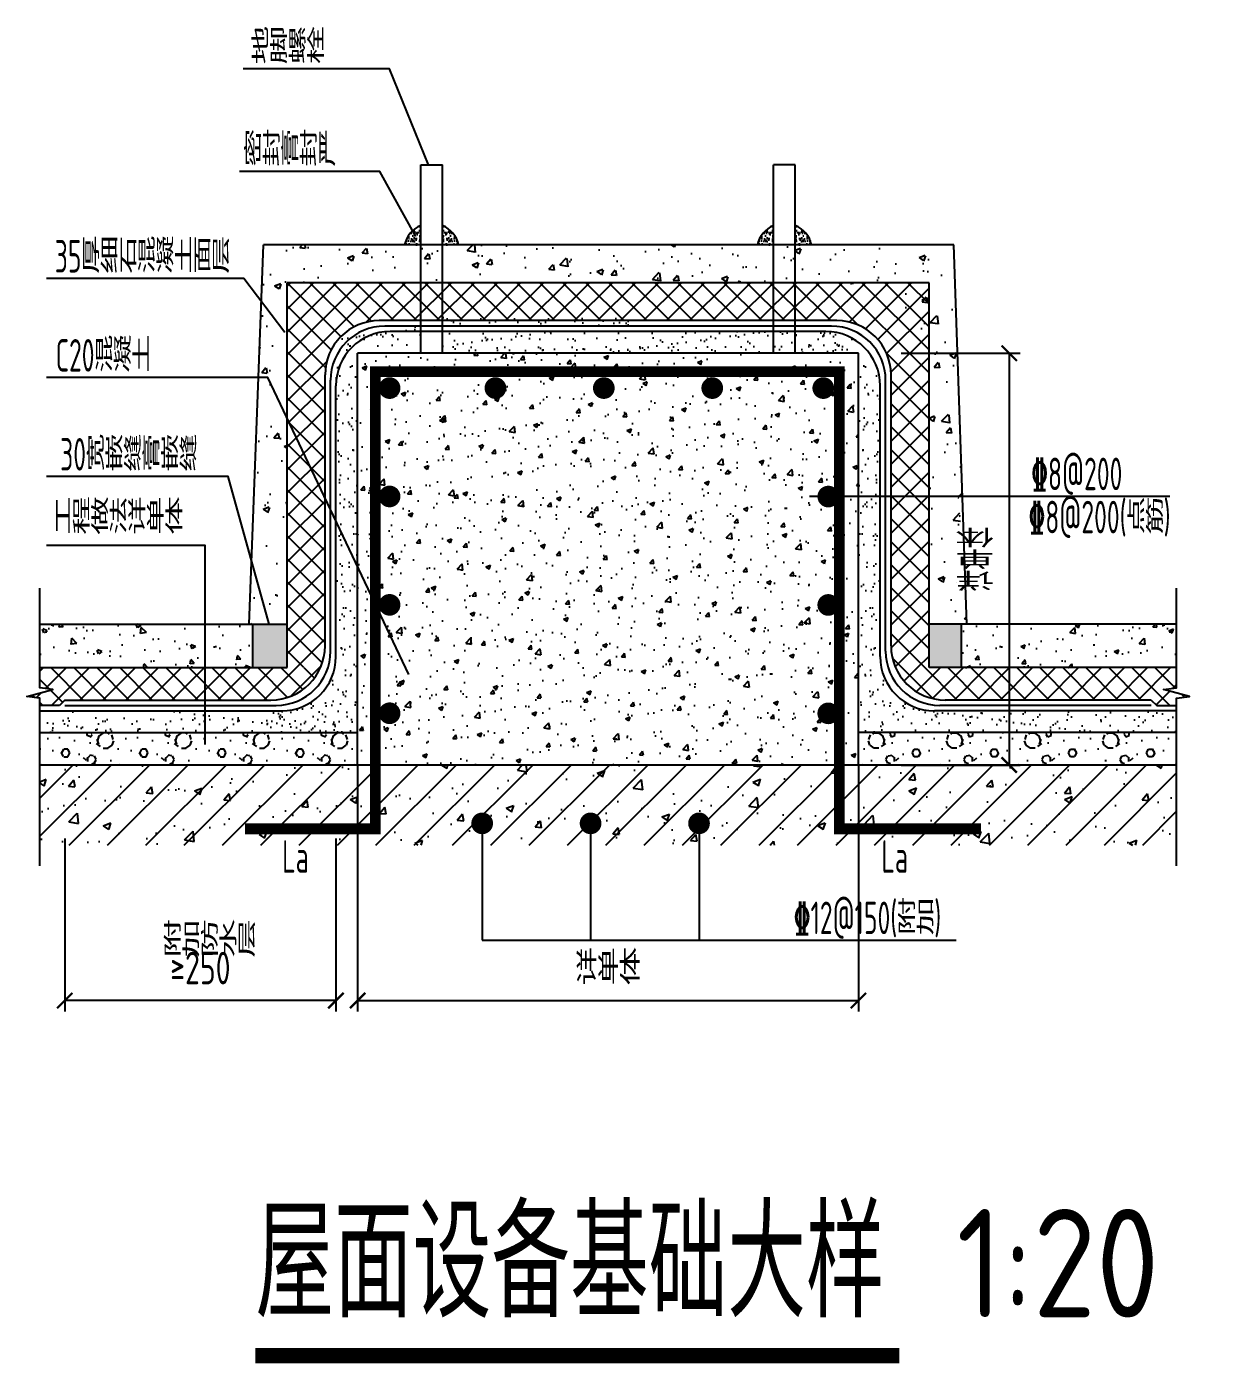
# Model space of a CAD drawing. Extents: x -40548 to 155442, y 5688 to 67136.
# Drawn here: x 132235 to 133335, y 14520 to 15753 of the extents above; entities that cross this region are included whole.
import ezdxf
from ezdxf.enums import TextEntityAlignment as Align

# ---------------------------------------------------------------- set-up
doc = ezdxf.new("R2010")
doc.units = 0
doc.header["$LTSCALE"] = 1000
doc.layers.get('DEFPOINTS').update_dxf_attribs({"color": 200})
for name, color, linetype in [('A-HATCH-1', 252, 'Continuous'), ('A-TEXT', 61, 'Continuous'), ('AD-SIGN', 195, 'Continuous'), ('AE-FNSH', 11, 'Continuous'), ('AE-PATN-MATE', 8, 'Continuous'), ('AE-SUFC', 3, 'Continuous'), ('AS-WALL', 40, 'Continuous'), ('C-SHET-SHET', 7, 'Continuous'), ('DIM_SYMB', 3, 'Continuous'), ('PUB_DIM', 3, 'Continuous'), ('S_PLAN_REIN', 1, 'Continuous')]:
    doc.layers.add(name, color=color, linetype=linetype)
doc.styles.get("Standard").update_dxf_attribs({"font": 'gbenor.shx', "bigfont": 'gbcbig.shx'})
doc.styles.add('TH-STYLE3', font='@TSSDENG', dxfattribs={"width": 0.7, "bigfont": '@TSSDCHN'})
doc.dimstyles.new('TH-DIM10', dxfattribs={"dimscale": 10, "dimtxt": 3, "dimasz": 2, "dimexe": 1, "dimexo": 0, "dimgap": 1.5, "dimtad": 1, "dimdec": 0, "dimdsep": 46, "dimtxsty": 'TH-STYLE3', "dimblk1": 'ARCHTICK', "dimblk2": 'ARCHTICK', "dimsah": 1, "dimcen": -1, "dimclrd": 256, "dimclre": 256, "dimclrt": 256, "dimazin": 0, "dimtfac": 1, "dimtdec": 0, "dimtix": 1, "dimtmove": 2, "dimatfit": 0, "dimldrblk": 'ARCHTICK', "dimfxl": 0, "dimtolj": 1, "dimtzin": 0, "dimlwd": -1, "dimlwe": -1, "dimarcsym": 0})
pattern_1 = [(45, (-627168.32, -702445.913), (-10.60660172, 10.60660172), []), (135, (-627168.32, -702445.913), (-10.60660172, -10.60660172), [])]

# ---------------------------------------------------------------- blocks, each defined once
blk = doc.blocks.new('_ArchTick')
at = {"color": 0, "linetype": 'ByBlock', "const_width": 0.1}
blk.add_lwpolyline([(-0.354, -0.354), (0.354, 0.354)], dxfattribs=at)
blk = doc.blocks.new('*D45')
at = {"layer": 'DEFPOINTS', "color": 0}
for p in [(132270.1, 15003.9), (132520.1, 15003.9), (132270.1, 14854.3)]:
    blk.add_point(p, dxfattribs=at)
at = {"layer": 'PUB_DIM'}
for p, q in [((132270.1, 15003.9), (132270.1, 14844.3)), ((132520.1, 15003.9), (132520.1, 14844.3)), ((132520.1, 14854.3), (132270.1, 14854.3))]:
    blk.add_line(p, q, dxfattribs=at)
at = {"layer": 'PUB_DIM', "xscale": 20, "yscale": 20, "zscale": 20, "rotation": 180}
blk.add_blockref('_ArchTick', (132270.1, 14854.3), dxfattribs=at)
at = {"layer": 'PUB_DIM', "xscale": 20, "yscale": 20, "zscale": 20}
blk.add_blockref('_ArchTick', (132520.1, 14854.3), dxfattribs=at)
at = {"layer": 'PUB_DIM', "insert": (132395.1, 14884.3), "char_height": 30, "attachment_point": 5, "style": 'TH-STYLE3'}
blk.add_mtext('\\A1;≥250', dxfattribs=at)
blk = doc.blocks.new('*D46')
at = {"layer": 'DEFPOINTS', "color": 0}
for p in [(133041.5, 15451.6), (133041.5, 15071.6), (133141.1, 15071.6)]:
    blk.add_point(p, dxfattribs=at)
at = {"layer": 'PUB_DIM'}
for p, q in [((133041.5, 15451.6), (133151.1, 15451.6)), ((133141.1, 15451.6), (133141.1, 15071.6)), ((133041.5, 15071.6), (133151.1, 15071.6))]:
    blk.add_line(p, q, dxfattribs=at)
at = {"layer": 'PUB_DIM', "xscale": 20, "yscale": 20, "zscale": 20}
for p, rotation in [((133141.1, 15451.6), 90), ((133141.1, 15071.6), 270)]:
    blk.add_blockref('_ArchTick', p, dxfattribs=dict(at, rotation=rotation))
at = {"layer": 'PUB_DIM', "insert": (133111.1, 15261.6), "char_height": 30, "attachment_point": 5, "rotation": 90, "style": 'TH-STYLE3'}
blk.add_mtext('\\A1;详单体', dxfattribs=at)
blk = doc.blocks.new('*D47')
at = {"layer": 'DEFPOINTS', "color": 0}
for p in [(132540.1, 15071.6), (133002.1, 15071.6), (133002.1, 14854.3)]:
    blk.add_point(p, dxfattribs=at)
at = {"layer": 'PUB_DIM'}
for p, q in [((132540.1, 15071.6), (132540.1, 14844.3)), ((133002.1, 15071.6), (133002.1, 14844.3)), ((132540.1, 14854.3), (133002.1, 14854.3))]:
    blk.add_line(p, q, dxfattribs=at)
at = {"layer": 'PUB_DIM', "xscale": 20, "yscale": 20, "zscale": 20, "rotation": 180}
blk.add_blockref('_ArchTick', (132540.1, 14854.3), dxfattribs=at)
at = {"layer": 'PUB_DIM', "xscale": 20, "yscale": 20, "zscale": 20}
blk.add_blockref('_ArchTick', (133002.1, 14854.3), dxfattribs=at)
at = {"layer": 'PUB_DIM', "insert": (132771.1, 14884.3), "char_height": 30, "attachment_point": 5, "style": 'TH-STYLE3'}
blk.add_mtext('\\A1;详单体', dxfattribs=at)
blk = doc.blocks.new('A$C05980357')
at = {"layer": 'A-TEXT'}
for p, q in [((-334.1, -433.8), (-334.1, -541.5)), ((-234.1, -433.8), (-234.1, -541.5)), ((-134.1, -433.8), (-134.1, -541.5)), ((-334.1, -541.5), (103.2, -541.5))]:
    blk.add_line(p, q, dxfattribs=at)
at = {"layer": 'A-TEXT', "style": 'TH-STYLE3', "width": 0.6}
blk.add_text('\x8412@150(附加)', height=30, dxfattribs=at).set_placement((21.3, -536), align=Align.CENTER)

msp = doc.modelspace()

# ---------------------------------------------------------------- hatches: boundary and pattern name
at = {"layer": 'A-HATCH-1'}
h = msp.add_hatch(dxfattribs=at)
h.set_pattern_fill('钢筋混凝土', color=256, scale=10, style=0)
h.set_pattern_definition([(45, (-26129.717, -84539.597), (-17.6776695, 17.6776695), []), (50, (-26129.72, -84539.6), (71.726018, -6.275213), [7.5, -82.5]), (355, (-26129.72, -84539.6), (-13.875133, 75.219213), [6, -66]), (100.4514, (-26123.74, -84540.12), (57.850938, 68.943954), [6.37402, -70.11421]), (46.1842, (-26129.72, -84519.6), (106.724105, -16.5519), [11.25, -123.75]), (96.6356, (-26120.82, -84520.98), (93.46627, 97.411787), [9.56103, -105.1713]), (351.1842, (-26129.72, -84519.6), (93.466195, 97.41186), [9, -99]), (21, (-26119.72, -84524.6), (59.690705, -40.261889), [7.5, -82.5]), (326, (-26119.72, -84524.6), (24.331533, 72.515005), [6, -66]), (71.4514, (-26114.74, -84527.95), (84.022263, 32.25305), [6.37402, -70.11421]), (37.5, (-26129.717, -84539.597), (1.2159855, 33.2893854), [0, -65.2, 0, -67, 0, -66.25]), (7.5, (-26129.717, -84539.597), (26.306954, 39.441171), [0, -38.2, 0, -63.7, 0, -25.25]), (327.5, (-26152.017, -84539.597), (53.3822436, -2.255487), [0, -25, 0, -78, 0, -103.5]), (317.5, (-26162.017, -84539.597), (58.318617, 10.010498), [0, -32.5, 0, -51.8, 0, -73.5])])
h.paths.add_polyline_path([(132247, 15071.6), (132247, 14997.7), (133295.4, 14997.7), (133295.4, 15071.6)])
at = {"layer": 'AE-PATN-MATE'}
h = msp.add_hatch(dxfattribs=at)
h.set_pattern_fill('AR-SAND', color=256, scale=5, style=0)
h.set_pattern_definition([(37.5, (-34903.212, -66150.146), (-0.16000313, 4.89413237), [0, -3.8608, 0, -4.318, 0, -4.1275]), (7.5, (-34903.212, -66150.146), (4.49523283, 7.168251), [0, -2.0828, 0, -3.4798, 0, -1.3335]), (327.5, (-34906.3363, -66150.146), (7.9099237, 0.01437185), [0, -1.27, 0, -4.572, 0, -5.969]), (317.5, (-34906.336, -66150.146), (7.63556452, 2.22929323), [0, -0.635, 0, -2.9972, 0, -3.429])])
h.paths.add_polyline_path([(132598.3, 15569.5, 0.241694), (132583.3, 15551.6), (132598.3, 15551.6)])
h = msp.add_hatch(dxfattribs=at)
h.set_pattern_fill('AR-SAND', color=256, scale=5, style=0)
h.set_pattern_definition([(142.5, (300119.8876, -66150.146), (0.16000313, 4.89413237), [0, -3.8608, 0, -4.318, 0, -4.1275]), (172.5, (300119.8876, -66150.146), (-4.49523283, 7.168251), [0, -2.0828, 0, -3.4798, 0, -1.3335]), (212.5, (300123.012, -66150.146), (-7.9099237, 0.01437185), [0, -1.27, 0, -4.572, 0, -5.969]), (222.5, (300123.012, -66150.146), (-7.63556452, 2.22929323), [0, -0.635, 0, -2.9972, 0, -3.429])])
h.paths.add_polyline_path([(132618.3, 15569.5, -0.241694), (132633.3, 15551.6), (132618.3, 15551.6)])
h = msp.add_hatch(dxfattribs=at)
h.set_pattern_fill('AR-SAND', color=256, scale=5, style=0)
h.set_pattern_definition([(37.5, (-34577.7556, -66150.146), (-0.16000313, 4.89413237), [0, -3.8608, 0, -4.318, 0, -4.1275]), (7.5, (-34577.7556, -66150.146), (4.49523283, 7.168251), [0, -2.0828, 0, -3.4798, 0, -1.3335]), (327.5, (-34580.88, -66150.146), (7.9099237, 0.01437185), [0, -1.27, 0, -4.572, 0, -5.969]), (317.5, (-34580.88, -66150.146), (7.63556452, 2.22929323), [0, -0.635, 0, -2.9972, 0, -3.429])])
h.paths.add_polyline_path([(132923.8, 15569.5, 0.241694), (132908.8, 15551.6), (132923.8, 15551.6)])
h = msp.add_hatch(dxfattribs=at)
h.set_pattern_fill('AR-SAND', color=256, scale=5, style=0)
h.set_pattern_definition([(142.5, (300445.344, -66150.146), (0.16000313, 4.89413237), [0, -3.8608, 0, -4.318, 0, -4.1275]), (172.5, (300445.344, -66150.146), (-4.49523283, 7.168251), [0, -2.0828, 0, -3.4798, 0, -1.3335]), (212.5, (300448.4682, -66150.146), (-7.9099237, 0.01437185), [0, -1.27, 0, -4.572, 0, -5.969]), (222.5, (300448.468, -66150.146), (-7.63556452, 2.22929323), [0, -0.635, 0, -2.9972, 0, -3.429])])
h.paths.add_polyline_path([(132943.8, 15569.5, -0.241694), (132958.8, 15551.6), (132943.8, 15551.6)])
h = msp.add_hatch(dxfattribs=at)
h.set_pattern_fill('AR-CONC,_O', color=256, scale=8)
h.set_pattern_definition([(50, (-627168.32, -702445.913), (57.3808146, -5.0201708), [6, -66]), (355, (-627168.32, -702445.913), (-11.1001067, 60.1753707), [4.8, -52.8]), (100.4514, (-627163.54, -702446.33), (46.2807505, 55.1551634), [5.0992152, -56.091369]), (46.1842, (-627168.32, -702429.91), (85.379284, -13.241521), [9, -99]), (96.6356, (-627161.206, -702431.02), (74.7730164, 77.92943), [7.648823, -84.13704]), (351.1842, (-627168.32, -702429.91), (74.7729556, 77.929488), [7.2, -79.2]), (21, (-627160.32, -702433.913), (47.7525642, -32.2095113), [6, -66]), (326, (-627160.32, -702433.913), (19.4652266, 58.0120036), [4.8, -52.8]), (71.4514, (-627156.34, -702436.597), (67.2178103, 25.8024397), [5.0992152, -56.091369]), (37.5, (-627168.32, -702445.913), (0.97278843, 26.6315083), [0, -52.16, 0, -53.6, 0, -53]), (7.5, (-627168.32, -702445.913), (21.045563, 31.55293695), [0, -30.56, 0, -50.96, 0, -20.2]), (327.5, (-627186.16, -702445.913), (42.7057949, -1.80438974), [0, -20, 0, -62.4, 0, -82.8]), (317.5, (-627194.16, -702445.913), (46.6548935, 8.0083986), [0, -26, 0, -41.44, 0, -58.8])])
edge = h.paths.add_edge_path()
edge.add_line((133067.1, 15431.6), (133067.1, 15319.7))
edge.add_line((133067.1, 15319.7), (133098, 15319.7))
edge.add_line((133098, 15319.7), (133091.6, 15551.6))
edge.add_line((133091.6, 15551.6), (132943.8, 15551.6))
edge.add_line((132943.8, 15551.6), (132943.8, 15516.6))
edge.add_line((132943.8, 15516.6), (132982.1, 15516.6))
edge.add_arc((132982.1, 15431.6), 85, 0, 90, ccw=False)
h.paths.add_polyline_path([(133094.6, 15319.7), (133067.1, 15319.7), (133067.1, 15201.6), (133097.1, 15201.6), (133102.1, 15201.6)])
h.paths.add_polyline_path([(132943.8, 15551.6), (132923.8, 15551.6), (132923.8, 15516.6), (132943.8, 15516.6)])
h.paths.add_polyline_path([(132923.8, 15516.6), (132923.8, 15551.6), (132618.3, 15551.6), (132618.3, 15516.6)])
h.paths.add_polyline_path([(132618.3, 15551.6), (132598.3, 15551.6), (132598.3, 15516.6), (132618.3, 15516.6)])
h.paths.add_polyline_path([(132475.1, 15391.8), (132448.6, 15429.1), (132448, 15415.9), (132443.5, 15255.8), (132458.6, 15201.6), (132473.4, 15201.6), (132475.1, 15201.6)])
h.paths.add_polyline_path([(132443.5, 15255.8), (132440, 15201.6), (132458.6, 15201.6)])
h.paths.add_polyline_path([(132475.1, 15391.8), (132475.1, 15516.6), (132598.3, 15516.6), (132598.3, 15551.6), (132453.2, 15551.9), (132448.6, 15429.3), (132450.1, 15429.3)])
h = msp.add_hatch(dxfattribs=at)
h.set_pattern_fill('ANSI37', color=256, scale=120, style=0)
h.set_pattern_definition(pattern_1)
edge = h.paths.add_edge_path()
edge.add_line((133067.1, 15319.7), (133032.1, 15319.7))
edge.add_line((133032.1, 15319.7), (133032.1, 15181.6))
edge.add_arc((133082.1, 15181.6), 50, 180, 203.5782)
edge.add_line((133036.2, 15161.6), (133067.1, 15161.6))
edge.add_line((133067.1, 15161.6), (133067.1, 15319.7))
h.paths.add_polyline_path([(132943.8, 15516.6), (132923.8, 15516.6), (132923.8, 15481.6), (132943.8, 15481.6)])
h.paths.add_polyline_path([(132923.8, 15516.6), (132618.3, 15516.6), (132618.3, 15481.6), (132923.8, 15481.6)])
h.paths.add_polyline_path([(132618.3, 15516.6), (132598.3, 15516.6), (132598.3, 15481.6), (132618.3, 15481.6)])
edge = h.paths.add_edge_path()
edge.add_line((132510.1, 15318), (132475.1, 15391.8))
edge.add_line((132475.1, 15391.8), (132475.1, 15161.6))
edge.add_line((132475.1, 15161.6), (132505.9, 15161.6))
edge.add_arc((132460.1, 15181.6), 50, 336.4218, 0)
edge.add_line((132510.1, 15181.6), (132510.1, 15318))
h.paths.add_polyline_path([(132475.1, 15516.6), (132475.1, 15481.6), (132598.3, 15481.6), (132598.3, 15516.6)])
edge = h.paths.add_edge_path()
edge.add_line((132510.1, 15318), (132510.1, 15431.6))
edge.add_arc((132560.1, 15431.6), 50, 90, 180, ccw=False)
edge.add_line((132560.1, 15481.6), (132475.1, 15481.6))
edge.add_line((132475.1, 15481.6), (132475.1, 15391.8))
edge.add_line((132475.1, 15391.8), (132510.1, 15318))
edge = h.paths.add_edge_path()
edge.add_line((133067.1, 15319.7), (133067.1, 15516.6))
edge.add_line((133067.1, 15516.6), (132943.8, 15516.6))
edge.add_line((132943.8, 15516.6), (132943.8, 15481.6))
edge.add_line((132943.8, 15481.6), (132982.1, 15481.6))
edge.add_arc((132982.1, 15431.6), 50, 0, 90, ccw=False)
edge.add_line((133032.1, 15431.6), (133032.1, 15319.7))
edge.add_line((133032.1, 15319.7), (133067.1, 15319.7))
h = msp.add_hatch(dxfattribs=at)
h.set_pattern_fill('粉刷', color=256, scale=5, style=0)
h.set_pattern_definition([(37.5, (-23440.204, -84788.547), (-0.6299336, 19.2682377), [0, -15.2, 0, -17, 0, -16.25]), (7.5, (-23440.204, -84788.547), (17.697767, 28.2214607), [0, -8.2, 0, -13.7, 0, -5.25]), (327.5, (-23452.504, -84788.547), (31.1414186, 0.0565905), [0, -5, 0, -18, 0, -23.5]), (317.5, (-23452.504, -84788.547), (30.061266, 8.7767556), [0, -2.5, 0, -11.8, 0, -13.5])])
edge = h.paths.add_edge_path()
edge.add_line((132460.7, 15121.6), (132468.7, 15101.6))
edge.add_line((132468.7, 15101.6), (132540.1, 15101.6))
edge.add_line((132540.1, 15101.6), (132540.1, 15456.6))
edge.add_line((132540.1, 15456.6), (132598.3, 15456.6))
edge.add_line((132598.3, 15456.6), (132598.3, 15476.6))
edge.add_line((132598.3, 15476.6), (132540.1, 15476.6))
edge.add_ellipse((132540.1, 15456.6), major_axis=(0, 20), ratio=1, start_angle=0, end_angle=90)
edge.add_line((132520.1, 15456.6), (132520.1, 15171.6))
edge.add_ellipse((132470.1, 15171.6), major_axis=(0, 50), ratio=1, start_angle=180, end_angle=270, ccw=False)
edge.add_line((132470.1, 15121.6), (132460.7, 15121.6))
edge = h.paths.add_edge_path(flags=17)
edge.add_line((132468.7, 15101.6), (132505.1, 15101.6))
h = msp.add_hatch(dxfattribs=at)
h.set_pattern_fill('粉刷', color=256, scale=5, style=0)
h.set_pattern_definition([(37.5, (-26129.717, -84539.597), (-0.6299336, 19.2682377), [0, -15.2, 0, -17, 0, -16.25]), (7.5, (-26129.717, -84539.597), (17.697767, 28.2214607), [0, -8.2, 0, -13.7, 0, -5.25]), (327.5, (-26142.017, -84539.597), (31.1414186, 0.0565905), [0, -5, 0, -18, 0, -23.5]), (317.5, (-26142.017, -84539.597), (30.061266, 8.7767556), [0, -2.5, 0, -11.8, 0, -13.5])])
h.paths.add_polyline_path([(132790.1, 15486.6), (132618.3, 15486.6), (132618.3, 15481.6), (132790.1, 15481.6)])
h.paths.add_polyline_path([(132790.1, 15481.6), (132618.3, 15481.6), (132618.3, 15476.6), (132790.1, 15476.6)])
h = msp.add_hatch(dxfattribs=at)
h.set_pattern_fill('粉刷', color=256, scale=5, style=0)
h.set_pattern_definition([(37.5, (-23638.59, -82995.146), (-0.6299336, 19.2682377), [0, -15.2, 0, -17, 0, -16.25]), (7.5, (-23638.59, -82995.146), (17.697767, 28.2214607), [0, -8.2, 0, -13.7, 0, -5.25]), (327.5, (-23650.89, -82995.146), (31.1414186, 0.0565905), [0, -5, 0, -18, 0, -23.5]), (317.5, (-23650.89, -82995.146), (30.061266, 8.7767556), [0, -2.5, 0, -11.8, 0, -13.5])])
h.paths.add_polyline_path([(132618.3, 15471.6), (132618.3, 15451.6), (133002.1, 15451.6), (132972.1, 15471.6)])
h = msp.add_hatch(dxfattribs=at)
h.set_pattern_fill('粉刷', color=256, scale=5, style=0)
h.set_pattern_definition([(142.5, (288982.336, -84788.547), (0.6299336, 19.2682377), [0, -15.2, 0, -17, 0, -16.25]), (172.5, (288982.336, -84788.547), (-17.697767, 28.2214607), [0, -8.2, 0, -13.7, 0, -5.25]), (212.5, (288994.636, -84788.547), (-31.1414186, 0.0565905), [0, -5, 0, -18, 0, -23.5]), (222.5, (288994.636, -84788.547), (-30.061266, 8.7767556), [0, -2.5, 0, -11.8, 0, -13.5])])
edge = h.paths.add_edge_path(flags=17)
edge.add_line((133334.8, 15101.6), (133037.1, 15101.6))
h.paths.add_polyline_path([(133295.4, 15101.6), (133295.4, 15121.6), (133072.1, 15121.6), (133070.8, 15121.6), (133069.6, 15121.6), (133068.4, 15121.7), (133067.2, 15121.8), (133065.9, 15121.9), (133064.7, 15122.1), (133063.5, 15122.3), (133062.3, 15122.5), (133061.1, 15122.8), (133059.9, 15123.1), (133058.7, 15123.4), (133057.5, 15123.7), (133056.4, 15124.1), (133055.2, 15124.5), (133054.1, 15124.9), (133052.9, 15125.4), (133051.8, 15125.9), (133050.7, 15126.4), (133049.6, 15126.9), (133048.5, 15127.5), (133047.4, 15128.1), (133046.3, 15128.7), (133045.3, 15129.3), (133044.3, 15130), (133043.3, 15130.7), (133042.3, 15131.4), (133041.3, 15132.2), (133040.3, 15132.9), (133039.4, 15133.7), (133038.5, 15134.5), (133037.6, 15135.4), (133036.7, 15136.2), (133035.8, 15137.1), (133035, 15138), (133034.2, 15138.9), (133033.4, 15139.9), (133032.6, 15140.8), (133031.9, 15141.8), (133031.2, 15142.8), (133030.5, 15143.8), (133029.8, 15144.8), (133029.2, 15145.9), (133028.5, 15146.9), (133028, 15148), (133027.4, 15149.1), (133026.9, 15150.2), (133026.3, 15151.3), (133025.9, 15152.4), (133025.4, 15153.6), (133025, 15154.7), (133024.6, 15155.9), (133024.2, 15157.1), (133023.9, 15158.2), (133023.6, 15159.4), (133023.3, 15160.6), (133023, 15161.8), (133022.8, 15163), (133022.6, 15164.2), (133022.4, 15165.5), (133022.3, 15166.7), (133022.2, 15167.9), (133022.1, 15169.1), (133022.1, 15170.3), (133022.1, 15171.6), (133022.1, 15421.6), (133022.1, 15422.4), (133022, 15423.2), (133022, 15424.1), (133022, 15424.9), (133021.9, 15425.8), (133021.8, 15426.6), (133021.8, 15427.4), (133021.7, 15428.3), (133021.5, 15429.1), (133021.4, 15429.9), (133021.3, 15430.7), (133021.1, 15431.6), (133020.9, 15432.4), (133020.8, 15433.2), (133020.6, 15434), (133020.4, 15434.8), (133020.1, 15435.6), (133019.9, 15436.4), (133019.6, 15437.2), (133019.4, 15438), (133019.1, 15438.8), (133018.8, 15439.6), (133018.5, 15440.4), (133018.2, 15441.2), (133017.8, 15441.9), (133017.5, 15442.7), (133017.1, 15443.5), (133016.8, 15444.2), (133016.4, 15445), (133016, 15445.7), (133015.6, 15446.4), (133015.1, 15447.2), (133014.7, 15447.9), (133014.3, 15448.6), (133013.8, 15449.3), (133013.3, 15450), (133012.9, 15450.7), (133012.4, 15451.3), (133011.9, 15452), (133011.3, 15452.7), (133010.8, 15453.3), (133010.3, 15454), (133009.7, 15454.6), (133009.2, 15455.2), (133008.6, 15455.8), (133008, 15456.4), (133007.4, 15457), (133006.8, 15457.6), (133006.2, 15458.2), (133005.6, 15458.8), (133005, 15459.3), (133004.3, 15459.9), (133003.7, 15460.4), (133003, 15460.9), (133002.4, 15461.4), (133001.7, 15461.9), (133001, 15462.4), (133000.3, 15462.9), (132999.6, 15463.3), (132998.9, 15463.8), (132998.2, 15464.2), (132997.5, 15464.7), (132996.7, 15465.1), (132996, 15465.5), (132972.9, 15471.6), (132943.8, 15471.6), (132943.8, 15451.6), (133002.1, 15451.6), (133002.1, 15101.6)])
h = msp.add_hatch(dxfattribs=at)
h.set_pattern_fill('混凝土', color=256, scale=6, style=0)
h.set_pattern_definition([(50, (-23638.59, -82995.146), (43.035611, -3.765128), [4.5, -49.5]), (355, (-23638.59, -82995.146), (-8.32508, 45.131528), [3.6, -39.6]), (100.4514, (-23635.004, -82995.46), (34.710563, 41.3663725), [3.824411, -42.068527]), (46.1842, (-23638.59, -82983.146), (64.034463, -9.931141), [6.75, -74.25]), (96.6356, (-23633.254, -82983.974), (56.079762, 58.447072), [5.736617, -63.10278]), (351.1842, (-23638.59, -82983.146), (56.079717, 58.447116), [5.4, -59.4]), (21, (-23632.59, -82986.146), (35.814423, -24.1571334), [4.5, -49.5]), (326, (-23632.59, -82986.146), (14.59892, 43.509003), [3.6, -39.6]), (71.4514, (-23629.605, -82988.16), (50.413358, 19.35183), [3.824411, -42.068527]), (37.5, (-23638.59, -82995.146), (0.7295913, 19.9736312), [0, -39.12, 0, -40.2, 0, -39.75]), (7.5, (-23638.59, -82995.146), (15.7841722, 23.6647027), [0, -22.92, 0, -38.22, 0, -15.15]), (327.5, (-23651.97, -82995.146), (32.0293462, -1.3532923), [0, -15, 0, -46.8, 0, -62.1]), (317.5, (-23657.97, -82995.146), (34.99117, 6.006299), [0, -19.5, 0, -31.08, 0, -44.1])])
h.paths.add_polyline_path([(133002.1, 15071.6), (133002.1, 15227.1), (133002.1, 15227.4), (133002.1, 15227.8), (133002.1, 15234.2), (133002.1, 15235), (133002.1, 15235.7), (133002.1, 15451.6), (132540.1, 15451.6), (132540.1, 15071.6)])
h = msp.add_hatch(dxfattribs=at)
h.set_pattern_fill('混凝土', color=256, scale=6, style=0)
h.set_pattern_definition([(130, (265241.53, -84530.348), (-43.035611, -3.765128), [4.5, -49.5]), (185, (265241.53, -84530.35), (8.32508, 45.131528), [3.6, -39.6]), (79.5486, (265237.943, -84530.66), (-34.710563, 41.366373), [3.824411, -42.068527]), (133.8158, (265241.53, -84518.35), (-64.034463, -9.931141), [6.75, -74.25]), (83.3644, (265236.19, -84519.176), (-56.079762, 58.447072), [5.736617, -63.10278]), (188.8158, (265241.53, -84518.35), (-56.079717, 58.447116), [5.4, -59.4]), (159, (265235.53, -84521.348), (-35.814423, -24.1571334), [4.5, -49.5]), (214, (265235.53, -84521.35), (-14.59892, 43.509003), [3.6, -39.6]), (108.5486, (265232.545, -84523.36), (-50.413358, 19.35183), [3.824411, -42.068527]), (142.5, (265241.529, -84530.348), (-0.7295913, 19.9736312), [0, -39.12, 0, -40.2, 0, -39.75]), (172.5, (265241.53, -84530.348), (-15.7841722, 23.6647027), [0, -22.92, 0, -38.22, 0, -15.15]), (212.5, (265254.91, -84530.348), (-32.0293462, -1.3532923), [0, -15, 0, -46.8, 0, -62.1]), (222.5, (265260.91, -84530.348), (-34.99117, 6.006299), [0, -19.5, 0, -31.08, 0, -44.1])])
h.paths.add_polyline_path([(132247, 15201.6), (132247, 15161.6), (132443.4, 15161.6), (132443.4, 15201.6)])
h = msp.add_hatch(color=256, dxfattribs=at)
edge = h.paths.add_edge_path()
edge.add_arc((135028.7, 15171.6), 2553.6, 179.7756, 180.2244, ccw=False)
edge.add_line((132475.1, 15181.6), (132475.1, 15201.6))
edge.add_line((132475.1, 15201.6), (132443.4, 15201.6))
edge.add_line((132443.4, 15201.6), (132443.4, 15161.6))
edge.add_line((132443.4, 15161.6), (132475.1, 15161.6))
h = msp.add_hatch(color=256, dxfattribs=at)
edge = h.paths.add_edge_path()
edge.add_arc((114911.2, 15171.6), 18185.9, 359.96849, 0.03151)
edge.add_line((133097.1, 15181.6), (133097.1, 15191.6))
edge.add_line((133097.1, 15191.6), (133097.1, 15201.6))
edge.add_line((133097.1, 15201.6), (133067.1, 15201.6))
edge.add_line((133067.1, 15201.6), (133067.1, 15181.6))
edge.add_line((133067.1, 15181.6), (133067.1, 15161.6))
edge.add_line((133067.1, 15161.6), (133097.1, 15161.6))
h = msp.add_hatch(dxfattribs=at)
h.set_pattern_fill('混凝土', color=256, scale=6, style=0)
h.set_pattern_definition([(50, (300.603, -84530.348), (43.035611, -3.765128), [4.5, -49.5]), (355, (300.603, -84530.35), (-8.32508, 45.131528), [3.6, -39.6]), (100.4514, (304.19, -84530.66), (34.710563, 41.366373), [3.824411, -42.068527]), (46.1842, (300.603, -84518.35), (64.034463, -9.931141), [6.75, -74.25]), (96.6356, (305.94, -84519.176), (56.079762, 58.447072), [5.736617, -63.10278]), (351.1842, (300.6, -84518.35), (56.079717, 58.447116), [5.4, -59.4]), (21, (306.603, -84521.348), (35.814423, -24.1571334), [4.5, -49.5]), (326, (306.603, -84521.35), (14.59892, 43.509003), [3.6, -39.6]), (71.4514, (309.587, -84523.36), (50.413358, 19.35183), [3.824411, -42.068527]), (37.5, (300.603, -84530.348), (0.7295913, 19.9736312), [0, -39.12, 0, -40.2, 0, -39.75]), (7.5, (300.603, -84530.348), (15.7841722, 23.6647027), [0, -22.92, 0, -38.22, 0, -15.15]), (327.5, (287.223, -84530.348), (32.0293462, -1.3532923), [0, -15, 0, -46.8, 0, -62.1]), (317.5, (281.223, -84530.348), (34.99117, 6.006299), [0, -19.5, 0, -31.08, 0, -44.1])])
h.paths.add_polyline_path([(133295.4, 15161.6), (133295.4, 15201.6), (133097.1, 15201.6), (133097.1, 15161.6)])
h = msp.add_hatch(dxfattribs=at)
h.set_pattern_fill('ANSI37', color=256, scale=120, style=0)
h.set_pattern_definition(pattern_1)
edge = h.paths.add_edge_path()
edge.add_line((132247, 15133.3), (132247, 15126.6))
edge.add_line((132247, 15126.6), (132265.1, 15126.6))
edge.add_line((132265.1, 15126.6), (132270.1, 15131.6))
edge.add_line((132270.1, 15131.6), (132460.1, 15131.6))
edge.add_arc((132460.1, 15181.6), 50, 270, 336.4218)
edge.add_line((132505.9, 15161.6), (132247, 15161.6))
edge.add_line((132247, 15161.6), (132247, 15142.7))
edge.add_line((132247, 15142.7), (132259.1, 15141.3))
edge.add_line((132259.1, 15141.3), (132235, 15134.8))
edge.add_line((132235, 15134.8), (132247, 15133.3))
h = msp.add_hatch(dxfattribs=at)
h.set_pattern_fill('ANSI37', color=256, scale=120, style=0)
h.set_pattern_definition(pattern_1)
edge = h.paths.add_edge_path()
edge.add_line((133295.4, 15126.6), (133295.4, 15133.3))
edge.add_line((133295.4, 15133.3), (133307.5, 15134.8))
edge.add_line((133307.5, 15134.8), (133283.4, 15141.3))
edge.add_line((133283.4, 15141.3), (133295.4, 15142.7))
edge.add_line((133295.4, 15142.7), (133295.4, 15161.6))
edge.add_line((133295.4, 15161.6), (133036.2, 15161.6))
edge.add_arc((133082.1, 15181.6), 50, 203.5782, 270)
edge.add_line((133082.1, 15131.6), (133272.1, 15131.6))
edge.add_line((133272.1, 15131.6), (133277.1, 15126.6))
edge.add_line((133277.1, 15126.6), (133295.4, 15126.6))
h = msp.add_hatch(dxfattribs=at)
h.set_pattern_fill('粉刷', color=256, scale=5, style=0)
h.set_pattern_definition([(142.5, (265241.529, -84525.348), (0.6299336, 19.2682377), [0, -15.2, 0, -17, 0, -16.25]), (172.5, (265241.53, -84525.348), (-17.697767, 28.2214607), [0, -8.2, 0, -13.7, 0, -5.25]), (212.5, (265253.83, -84525.348), (-31.1414186, 0.0565905), [0, -5, 0, -18, 0, -23.5]), (222.5, (265253.83, -84525.348), (-30.061266, 8.7767556), [0, -2.5, 0, -11.8, 0, -13.5])])
h.paths.add_polyline_path([(132247, 15121.6), (132247, 15101.6), (132540.1, 15101.6), (132540.1, 15121.6)])
h = msp.add_hatch(dxfattribs=at)
h.set_pattern_fill('加气混凝土', color=256, scale=6, style=0)
h.set_pattern_definition([(0, (-23531.75, -83204.275), (36, 72), [0, -72]), (0, (-23573.87, -83213.995), (36, 72), [0, -72]), (0, (-23550.47, -83214.715), (36, 72), [0, -72]), (0, (-23524.91, -83193.475), (36, 72), [0, -72]), (0, (-23554.79, -83218.315), (36, 72), [0, -72]), (0, (-23517.71, -83148.115), (36, 72), [0, -72]), (0, (-23539.67, -83153.875), (36, 72), [0, -72]), (0, (-23528.15, -83162.875), (36, 72), [0, -72]), (0, (-23586.83, -83164.315), (36, 72), [0, -72]), (0, (-23551.55, -83167.555), (36, 72), [0, -72]), (0, (-23565.23, -83185.915), (36, 72), [0, -72]), (0, (-23564.51, -83212.915), (36, 72), [0, -72]), (0, (-23537.51, -83215.795), (36, 72), [0, -72]), (0, (-23517.71, -83184.115), (36, 72), [0, -72]), (0, (-23585.03, -83195.275), (36, 72), [0, -72]), (0, (-23578.91, -83183.035), (36, 72), [0, -72]), (0, (-23550.83, -83188.075), (36, 72), [0, -72]), (0, (-23560.91, -83198.515), (36, 72), [0, -72]), (0, (-23566.67, -83174.755), (36, 72), [0, -72]), (0, (-23557.67, -83147.755), (36, 72), [0, -72]), (0, (-23582.15, -83210.395), (36, 72), [0, -72]), (0, (-23542.55, -83162.515), (36, 72), [0, -72]), (0, (-23576.03, -83161.435), (36, 72), [0, -72]), (0, (-23581.79, -83152.075), (36, 72), [0, -72]), (130.601294, (-23522.132, -83170.6582), (-179.99999801, 216.000000944), [3.160986, -1324.45332]), (18.434949, (-23527.275, -83169.287), (179.99999934, 71.9999995), [3.25263, -452.115348]), (90, (-23527.275, -83172.373), (36, 72), [3.085714, -140.914278]), (161.565051, (-23524.189, -83173.401), (-180.0000009, 71.9999946), [3.25263, -452.115348]), (53.130102, (-23524.189, -83173.401), (36.0000001, 72), [3.428572, -356.57142]), (135, (-23521.446, -83210.087), (-36.0000044, 71.999995), [2.90924, -200.737512]), (45, (-23525.56, -83210.087), (35.9999998, 71.9999997), [2.90924, -200.737512]), (135, (-23523.504, -83212.144), (-36.0000044, 71.999995), [2.90924, -200.737512]), (45, (-23523.504, -83212.144), (35.9999998, 71.9999997), [2.90924, -200.737512]), (116.56505, (-23556.075, -83161.744), (-6e-06, 143.999996), [3.83326, -76.66518]), (180, (-23557.79, -83158.315), (-36, 72), [4.114286, -67.88571]), (63.43495, (-23563.62, -83161.744), (3e-07, 144), [3.83326, -76.66518]), (116.56505, (-23561.904, -83165.17), (-6e-06, 143.999996), [3.83326, -76.66518]), (0, (-23561.9, -83165.17), (36, 72), [4.114286, -67.88571]), (63.43495, (-23557.79, -83165.17), (3e-07, 144), [3.83326, -76.66518]), (107.102728, (-23528.9892, -83186.0868), (-107.99999587, 360.00000058), [4.663362, -1953.9483]), (143.972626, (-23530.3607, -83181.6297), (-683.99999133, 503.99999943), [4.663362, -974.6424]), (180, (-23534.13, -83178.89), (-36, 72), [4.457143, -67.542852]), (36.0273733, (-23542.3607, -83181.6297), (683.99999495, 503.99999457), [4.663362, -974.6424]), (71.565051, (-23543.732, -83185.744), (108.00000055, 359.9999994), [4.336838, -451.031136]), (107.102728, (-23542.3607, -83190.201), (-107.99999587, 360.00000058), [4.663362, -1953.9483]), (143.972626, (-23538.589, -83192.944), (-683.99999133, 503.99999943), [4.663362, -974.6424]), (0, (-23538.59, -83192.944), (36, 72), [4.457143, -67.542852]), (36.0273733, (-23534.132, -83192.944), (683.99999495, 503.99999457), [4.663362, -974.6424]), (71.565051, (-23530.361, -83190.201), (108.00000055, 359.9999994), [4.336838, -451.031136]), (150.255118, (-23528.3035, -83152.487), (-108.00000026, 71.9999991), [2.764202, -577.718352]), (90, (-23530.704, -83153.86), (36, 72), [2.742857, -141.25713]), (29.7448813, (-23530.7035, -83153.858), (108.00000006, 71.99999966), [2.764202, -577.718352]), (116.56505, (-23545.104, -83203.57), (-6e-06, 143.999996), [3.83326, -76.66518]), (168.690067, (-23546.818, -83200.144), (-324.00000024, 71.9999982), [3.49647, -730.76226]), (41.185925, (-23552.9892, -83201.8582), (899.99999455, 791.999993075), [3.64462, -1527.09624]), (90, (-23552.99, -83205.287), (36, 72), [3.428572, -140.57142]), (138.814074, (-23550.2464, -83207.6868), (-899.999984, 792.000005044), [3.64462, -1527.09624]), (16.6992442, (-23550.2464, -83207.6868), (1187.99999106, 359.99999623), [3.579534, -1499.8245]), (60.945396, (-23546.8178, -83206.6582), (35.999999904, 71.99999936), [3.52993, -1479.04074]), (109.983106, (-23575.275, -83173.401), (-180.00000068, 503.999998666), [4.01304, -1681.4637]), (155.556045, (-23576.6464, -83169.6297), (-468.000001784, 215.99999551), [4.142758, -1735.81578]), (24.4439547, (-23584.1892, -83169.6297), (468.000000233, 215.99999896), [4.142758, -1735.81578]), (70.0168934, (-23585.5607, -83173.401), (180.000000543, 503.99999875), [4.01304, -1681.4637]), (109.983106, (-23584.1892, -83177.1725), (-180.00000068, 503.999998666), [4.01304, -1681.4637]), (160.016893, (-23580.418, -83178.544), (-180.0000001, 71.99999672), [4.01304, -838.7253]), (19.9831065, (-23580.418, -83178.544), (179.99999901, 71.99999989), [4.01304, -838.7253]), (70.0168934, (-23576.6464, -83177.1725), (180.000000543, 503.99999875), [4.01304, -1681.4637]), (122.005383, (-23548.532, -83179.915), (-36.00000483, 71.99999632), [3.234508, -676.01208]), (18.434949, (-23553.332, -83178.201), (179.99999934, 71.9999995), [3.25263, -452.115348]), (90, (-23553.332, -83181.287), (36, 72), [3.085714, -140.914278]), (161.565051, (-23550.246, -83182.315), (-180.0000009, 71.9999946), [3.25263, -452.115348]), (54.4623222, (-23550.2464, -83182.3154), (251.999999635, 359.99999946), [2.949368, -1235.78538]), (116.56505, (-23569.446, -83197.4), (-6e-06, 143.999996), [3.83326, -76.66518]), (180, (-23571.16, -83193.97), (-36, 72), [3.771428, -68.228568]), (59.0362434, (-23576.989, -83197.401), (36.00000012, 71.99999965), [3.998367, -835.65864]), (120.963756, (-23574.932, -83200.8297), (-36.00000492, 71.9999967), [3.998367, -835.65864]), (0, (-23574.93, -83200.83), (36, 72), [3.771428, -68.228568]), (63.43495, (-23571.16, -83200.83), (3e-07, 144), [3.83326, -76.66518])])
h.paths.add_polyline_path([(132247, 15101.6), (132247, 15071.6), (132540.1, 15071.6), (132540.1, 15101.6)])
h = msp.add_hatch(dxfattribs=at)
h.set_pattern_fill('加气混凝土', color=256, scale=6, style=0)
h.set_pattern_definition([(180, (289073.88, -83204.275), (-36, 72), [0, -72]), (180, (289116, -83213.995), (-36, 72), [0, -72]), (180, (289092.6, -83214.715), (-36, 72), [0, -72]), (180, (289067.04, -83193.475), (-36, 72), [0, -72]), (180, (289096.92, -83218.315), (-36, 72), [0, -72]), (180, (289059.84, -83148.115), (-36, 72), [0, -72]), (180, (289081.8, -83153.875), (-36, 72), [0, -72]), (180, (289070.28, -83162.875), (-36, 72), [0, -72]), (180, (289128.96, -83164.315), (-36, 72), [0, -72]), (180, (289093.68, -83167.555), (-36, 72), [0, -72]), (180, (289107.36, -83185.915), (-36, 72), [0, -72]), (180, (289106.64, -83212.915), (-36, 72), [0, -72]), (180, (289079.64, -83215.795), (-36, 72), [0, -72]), (180, (289059.84, -83184.115), (-36, 72), [0, -72]), (180, (289127.16, -83195.275), (-36, 72), [0, -72]), (180, (289121.04, -83183.035), (-36, 72), [0, -72]), (180, (289092.96, -83188.075), (-36, 72), [0, -72]), (180, (289103.04, -83198.515), (-36, 72), [0, -72]), (180, (289108.8, -83174.755), (-36, 72), [0, -72]), (180, (289099.8, -83147.755), (-36, 72), [0, -72]), (180, (289124.28, -83210.395), (-36, 72), [0, -72]), (180, (289084.68, -83162.515), (-36, 72), [0, -72]), (180, (289118.16, -83161.435), (-36, 72), [0, -72]), (180, (289123.92, -83152.075), (-36, 72), [0, -72]), (49.398706, (289064.264, -83170.6582), (179.99999801, 216.000000944), [3.160986, -1324.45332]), (161.565051, (289069.407, -83169.287), (-179.99999934, 71.9999995), [3.25263, -452.115348]), (90, (289069.407, -83172.373), (-36, 72), [3.085714, -140.914278]), (18.434949, (289066.321, -83173.401), (180.0000009, 71.9999946), [3.25263, -452.115348]), (126.869898, (289066.321, -83173.401), (-36.0000001, 72), [3.428572, -356.57142]), (45, (289063.578, -83210.087), (36.0000044, 71.999995), [2.90924, -200.737512]), (135, (289067.693, -83210.087), (-35.9999998, 71.9999997), [2.90924, -200.737512]), (45, (289065.636, -83212.144), (36.0000044, 71.999995), [2.90924, -200.737512]), (135, (289065.636, -83212.144), (-35.9999998, 71.9999997), [2.90924, -200.737512]), (63.43495, (289098.21, -83161.744), (6e-06, 143.999996), [3.83326, -76.66518]), (7e-15, (289099.92, -83158.315), (36, 72), [4.114286, -67.88571]), (116.56505, (289105.75, -83161.744), (-3e-07, 144), [3.83326, -76.66518]), (63.43495, (289104.036, -83165.17), (6e-06, 143.999996), [3.83326, -76.66518]), (180, (289104.036, -83165.17), (-36, 72), [4.114286, -67.88571]), (116.56505, (289099.92, -83165.17), (-3e-07, 144), [3.83326, -76.66518]), (72.897272, (289071.1212, -83186.0868), (107.99999587, 360.00000058), [4.663362, -1953.9483]), (36.027374, (289072.4927, -83181.6297), (683.99999133, 503.99999943), [4.663362, -974.6424]), (7e-15, (289076.264, -83178.89), (36, 72), [4.457143, -67.542852]), (143.9726267, (289084.4927, -83181.6297), (-683.99999495, 503.99999457), [4.663362, -974.6424]), (108.434949, (289085.864, -83185.744), (-108.00000055, 359.9999994), [4.336838, -451.031136]), (72.897272, (289084.4927, -83190.201), (107.99999587, 360.00000058), [4.663362, -1953.9483]), (36.027374, (289080.721, -83192.944), (683.99999133, 503.99999943), [4.663362, -974.6424]), (180, (289080.72, -83192.944), (-36, 72), [4.457143, -67.542852]), (143.9726267, (289076.264, -83192.944), (-683.99999495, 503.99999457), [4.663362, -974.6424]), (108.434949, (289072.493, -83190.201), (-108.00000055, 359.9999994), [4.336838, -451.031136]), (29.744882, (289070.4355, -83152.487), (108.00000026, 71.9999991), [2.764202, -577.718352]), (90, (289072.836, -83153.86), (-36, 72), [2.742857, -141.25713]), (150.2551187, (289072.8355, -83153.858), (-108.00000006, 71.99999966), [2.764202, -577.718352]), (63.43495, (289087.236, -83203.57), (6e-06, 143.999996), [3.83326, -76.66518]), (11.309933, (289088.95, -83200.144), (324.00000024, 71.9999982), [3.49647, -730.76226]), (138.814075, (289095.1212, -83201.8582), (-899.99999455, 791.999993075), [3.64462, -1527.09624]), (90, (289095.12, -83205.287), (-36, 72), [3.428572, -140.57142]), (41.185926, (289092.3784, -83207.6868), (899.999984, 792.000005044), [3.64462, -1527.09624]), (163.3007558, (289092.3784, -83207.6868), (-1187.99999106, 359.99999623), [3.579534, -1499.8245]), (119.054604, (289088.9498, -83206.6582), (-35.999999904, 71.99999936), [3.52993, -1479.04074]), (70.016894, (289117.407, -83173.401), (180.00000068, 503.999998666), [4.01304, -1681.4637]), (24.443955, (289118.7784, -83169.6297), (468.000001784, 215.99999551), [4.142758, -1735.81578]), (155.5560453, (289126.3212, -83169.6297), (-468.000000233, 215.99999896), [4.142758, -1735.81578]), (109.9831066, (289127.6927, -83173.401), (-180.000000543, 503.99999875), [4.01304, -1681.4637]), (70.016894, (289126.3212, -83177.1725), (180.00000068, 503.999998666), [4.01304, -1681.4637]), (19.983107, (289122.55, -83178.544), (180.0000001, 71.99999672), [4.01304, -838.7253]), (160.0168935, (289122.55, -83178.544), (-179.99999901, 71.99999989), [4.01304, -838.7253]), (109.9831066, (289118.7784, -83177.1725), (-180.000000543, 503.99999875), [4.01304, -1681.4637]), (57.994617, (289090.664, -83179.915), (36.00000483, 71.99999632), [3.234508, -676.01208]), (161.565051, (289095.464, -83178.201), (-179.99999934, 71.9999995), [3.25263, -452.115348]), (90, (289095.464, -83181.287), (-36, 72), [3.085714, -140.914278]), (18.434949, (289092.378, -83182.315), (180.0000009, 71.9999946), [3.25263, -452.115348]), (125.5376778, (289092.3784, -83182.3154), (-251.999999635, 359.99999946), [2.949368, -1235.78538]), (63.43495, (289111.58, -83197.4), (6e-06, 143.999996), [3.83326, -76.66518]), (7e-15, (289113.29, -83193.97), (36, 72), [3.771428, -68.228568]), (120.9637566, (289119.121, -83197.401), (-36.00000012, 71.99999965), [3.998367, -835.65864]), (59.036244, (289117.064, -83200.8297), (36.00000492, 71.9999967), [3.998367, -835.65864]), (180, (289117.064, -83200.83), (-36, 72), [3.771428, -68.228568]), (116.56505, (289113.29, -83200.83), (-3e-07, 144), [3.83326, -76.66518])])
h.paths.add_polyline_path([(133295.4, 15071.6), (133295.4, 15101.6), (133002.1, 15101.6), (133002.1, 15071.6)])

# ---------------------------------------------------------------- linework, layer by layer
at = {"layer": 'A-TEXT'}
msp.add_line((132957, 15319.7), (133289.2, 15319.7), dxfattribs=at)
for points in [[(132605.5, 15625.3), (132569.6, 15713.9), (132434.5, 15713.9)], [(132593.7, 15559.4), (132560.5, 15619.3), (132431.1, 15619.3)], [(132472.9, 15470.8), (132435.1, 15520.5), (132253.2, 15520.5)], [(132587.3, 15155.1), (132457.4, 15429.1), (132253.2, 15429.1)], [(132458.6, 15201.6), (132420.7, 15337.9), (132253.2, 15337.9)], [(132399.6, 15090.6), (132399.6, 15274.3), (132253.2, 15274.3)]]:
    msp.add_lwpolyline(points, dxfattribs=at)
at = {"layer": 'AD-SIGN'}
for points in [[(132247, 14978.6), (132247, 15133.3), (132235, 15134.8), (132259.1, 15141.3), (132247, 15142.7), (132247, 15234.7)], [(133295.4, 14978.6), (133295.4, 15133.3), (133307.5, 15134.8), (133283.4, 15141.3), (133295.4, 15142.7), (133295.4, 15234.7)]]:
    msp.add_lwpolyline(points, dxfattribs=at)
at = {"layer": 'AE-FNSH'}
for p, q in [((132598.3, 15451.6), (132598.3, 15625.3)), ((132598.3, 15625.3), (132618.3, 15625.3)), ((132618.3, 15451.6), (132618.3, 15625.3)), ((132923.8, 15451.6), (132923.8, 15625.3)), ((132943.8, 15625.3), (132923.8, 15625.3)), ((132943.8, 15451.6), (132943.8, 15625.3)), ((132440, 15201.6), (132453.2, 15551.6)), ((133089.9, 15551.6), (132453.2, 15551.6)), ((133102.1, 15201.6), (133089.9, 15551.6)), ((132247, 15201.6), (132475.1, 15201.6)), ((132443.4, 15201.6), (132473.4, 15201.6)), ((133295.4, 15201.6), (133067.1, 15201.6)), ((133097.1, 15201.6), (133067.1, 15201.6))]:
    msp.add_line(p, q, dxfattribs=at)
for centre, start, end in [((132608.3, 15545.9), 112.9697, 167.3196), ((132608.3, 15545.9), 12.6804, 67.0303), ((132933.8, 15545.9), 112.9697, 167.3196), ((132933.8, 15545.9), 12.6804, 67.0303)]:
    msp.add_arc(centre, 25.6, start, end, dxfattribs=at)
at = {"layer": 'AE-SUFC'}
for p, q in [((133067.1, 15516.6), (132475.1, 15516.6)), ((132475.1, 15161.6), (132475.1, 15516.6)), ((133067.1, 15161.6), (133067.1, 15516.6)), ((132982.1, 15481.6), (132560.1, 15481.6)), ((132977.1, 15476.6), (132565.1, 15476.6)), ((132972.1, 15471.6), (132570.1, 15471.6)), ((132510.1, 15181.6), (132510.1, 15431.6)), ((132515.1, 15176.6), (132515.1, 15426.6)), ((133027.1, 15176.6), (133027.1, 15426.6)), ((133032.1, 15181.6), (133032.1, 15431.6)), ((133067.1, 15181.6), (133067.1, 15431.6)), ((132520.1, 15171.6), (132520.1, 15421.6)), ((133022.1, 15171.6), (133022.1, 15421.6)), ((132443.4, 15161.6), (132443.4, 15201.6)), ((133097.1, 15161.6), (133097.1, 15201.6)), ((132247, 15161.6), (132475.1, 15161.6)), ((133295.4, 15161.6), (133067.1, 15161.6)), ((132270.1, 15131.6), (132265.1, 15126.6)), ((132270.1, 15131.6), (132460.1, 15131.6)), ((133272.1, 15131.6), (133082.1, 15131.6)), ((133272.1, 15131.6), (133277.1, 15126.6)), ((132265.1, 15126.6), (132247, 15126.6)), ((132247, 15121.6), (132470.1, 15121.6)), ((132270.1, 15126.6), (132465.1, 15126.6)), ((133295.4, 15121.6), (133072.1, 15121.6)), ((133272.1, 15126.6), (133077.1, 15126.6)), ((133277.1, 15126.6), (133295.4, 15126.6)), ((132247, 15101.6), (132540.1, 15101.6)), ((133295.4, 15101.6), (133002.1, 15101.6))]:
    msp.add_line(p, q, dxfattribs=at)
for centre, start, end in [((132560.1, 15431.6), 90, 180), ((132565.1, 15426.6), 90, 180), ((132977.1, 15426.6), 0, 90), ((132982.1, 15431.6), 0, 90), ((132570.1, 15421.6), 90, 180), ((132972.1, 15421.6), 0, 90), ((132460.1, 15181.6), 270, 0), ((133082.1, 15181.6), 180, 270), ((132465.1, 15176.6), 270, 0), ((132470.1, 15171.6), 270, 0), ((133072.1, 15171.6), 180, 270), ((133077.1, 15176.6), 180, 270)]:
    msp.add_arc(centre, 50, start, end, dxfattribs=at)
at = {"layer": 'AS-WALL'}
for p, q in [((132540.1, 15071.6), (132540.1, 15451.6)), ((133002.1, 15451.6), (132540.1, 15451.6)), ((133002.1, 15071.6), (133002.1, 15451.6)), ((133295.4, 15071.6), (132247, 15071.6))]:
    msp.add_line(p, q, dxfattribs=at)
at = {"layer": 'DIM_SYMB', "const_width": 14}
msp.add_lwpolyline([(132445.9, 14526.7), (133039.6, 14526.7)], dxfattribs=at)
at = {"layer": 'S_PLAN_REIN', "const_width": 10}
msp.add_lwpolyline([(133115, 15012.7), (132984.4, 15012.7), (132984.4, 15434.6), (132556.4, 15434.6), (132556.4, 15012.7), (132436.3, 15012.7)], dxfattribs=at)
for points in [[(132564.6, 15419.4, 1), (132574.6, 15419.4, 1)], [(132662.2, 15419.4, 1), (132672.2, 15419.4, 1)], [(132762.2, 15419.4, 1), (132772.2, 15419.4, 1)], [(132862.2, 15419.4, 1), (132872.2, 15419.4, 1)], [(132964.6, 15419.4, 1), (132974.6, 15419.4, 1)], [(132564.6, 15319.4, 1), (132574.6, 15319.4, 1)], [(132969.2, 15319.3, 1), (132979.2, 15319.3, 1)], [(132564.6, 15219.4, 1), (132574.6, 15219.4, 1)], [(132969.2, 15219.3, 1), (132979.2, 15219.3, 1)], [(132564.6, 15119.4, 1), (132574.6, 15119.4, 1)], [(132969.2, 15119.3, 1), (132979.2, 15119.3, 1)], [(132650, 15017.8, 1), (132660, 15017.8, 1)], [(132750, 15017.8, 1), (132760, 15017.8, 1)], [(132850, 15017.8, 1), (132860, 15017.8, 1)]]:
    msp.add_lwpolyline(points, format="xyb", close=True, dxfattribs=at)

# ---------------------------------------------------------------- block references
at = {"layer": 'C-SHET-SHET'}
msp.add_blockref('A$C05980357', (132989.1, 15451.6), dxfattribs=at)

# ---------------------------------------------------------------- texts
at = {"layer": 'A-TEXT', "style": 'TH-STYLE3', "width": 0.6}
for s, p in [('地脚螺栓', (132475.7, 15719.4)), ('密封膏封严', (132477.5, 15624.7)), ('35厚细石混凝土面层', (132341.5, 15526)), ('C20混凝土', (132305.2, 15434.6)), ('30宽嵌缝膏嵌缝', (132329, 15343.3)), ('\x848@200', (133203.4, 15325.2)), ('\x848@200(点筋)', (133224.4, 15285.4)), ('La', (132482.8, 14972.2)), ('La', (133035.5, 14972.2))]:
    msp.add_text(s, height=30, dxfattribs=at).set_placement(p, align=Align.CENTER)
msp.add_text('工程做法详单体', height=30, dxfattribs=at).set_placement((132259.4, 15285.3))
at = {"layer": 'DIM_SYMB', "color": 7}
for s, height, p in [('屋面设备基础大样', 100.74, (132445.9, 14562)), ('1:20', 100, (133092.6, 14562))]:
    msp.add_text(s, height=height, dxfattribs=at).set_placement(p)
at = {"layer": 'PUB_DIM', "style": 'TH-STYLE3', "width": 0.6}
msp.add_text('附加防水层', height=30, dxfattribs=at).set_placement((132360.6, 14895.2, 0))

# ---------------------------------------------------------------- dimensions: what is measured, and where the dimension line sits
at = {"layer": 'PUB_DIM'}
dim = msp.add_linear_dim(base=(133141.1, 15071.6), p1=(133041.5, 15451.6), p2=(133041.5, 15071.6), angle=90, text='详单体', dimstyle='TH-DIM10', dxfattribs=at)
dim.commit()
dim.dimension.update_dxf_attribs({"geometry": '*D46', "text_midpoint": (133111.1, 15261.6)})
for base, p1, p2, text, picture, middle in [((133002.1, 14854.3), (132540.1, 15071.6), (133002.1, 15071.6), '详单体', '*D47', (132771.1, 14884.3)), ((132270.1, 14854.3, 0), (132520.1, 15003.9), (132270.1, 15003.9), '≥250', '*D45', (132395.1, 14884.3, 0))]:
    dim = msp.add_linear_dim(base=base, p1=p1, p2=p2, text=text, dimstyle='TH-DIM10', dxfattribs=at)
    dim.commit()
    dim.dimension.update_dxf_attribs({"geometry": picture, "text_midpoint": middle})

doc.saveas('drawing.dxf')
